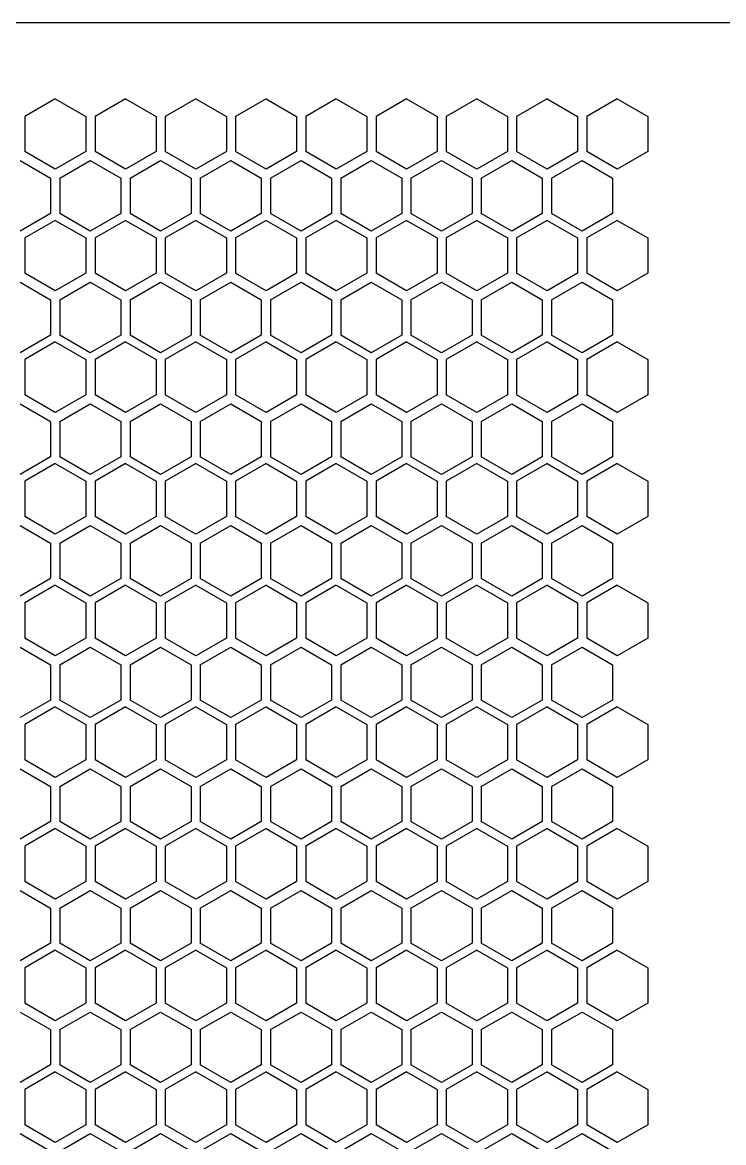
# Model space of a CAD drawing. Extents: x 61367 to 140945, y -1257 to 25588.
# Drawn here: x 71949.2 to 72041.1, y 20207.1 to 20353.8 of the extents above; entities that cross this region are included whole.
import ezdxf

# ---------------------------------------------------------------- set-up
doc = ezdxf.new("R2010")
doc.units = 0
doc.header["$MEASUREMENT"] = 0
doc.layers.get('0').update_dxf_attribs({"linetype": 'CONTINUOUS'})
doc.layers.add('4215-0412-2_0', color=7, linetype='CONTINUOUS')

# ---------------------------------------------------------------- blocks, each defined once
blk = doc.blocks.new('ERGRTHTHRT')
at = {"layer": '4215-0412-2_0', "color": 7, "linetype": 'Continuous'}
for p, q in [((-37850.1, -67589.48), (-37228.1, -67589.48)), ((-37450.7, -67599.48), (-37454.7, -67601.79)), ((-37450.7, -67599.48), (-37446.7, -67601.79)), ((-37441.5, -67599.48), (-37445.5, -67601.79)), ((-37441.5, -67599.48), (-37437.5, -67601.79)), ((-37432.3, -67599.48), (-37436.3, -67601.79)), ((-37432.3, -67599.48), (-37428.3, -67601.79)), ((-37423.1, -67599.48), (-37427.1, -67601.79)), ((-37423.1, -67599.48), (-37419.1, -67601.79)), ((-37413.9, -67599.48), (-37417.9, -67601.79)), ((-37413.9, -67599.48), (-37409.9, -67601.79)), ((-37404.7, -67599.48), (-37408.7, -67601.79)), ((-37404.7, -67599.48), (-37400.7, -67601.79)), ((-37395.5, -67599.48), (-37399.5, -67601.79)), ((-37395.5, -67599.48), (-37391.5, -67601.79)), ((-37386.3, -67599.48), (-37390.3, -67601.79)), ((-37386.3, -67599.48), (-37382.3, -67601.79)), ((-37377.1, -67599.48), (-37381.1, -67601.79)), ((-37377.1, -67599.48), (-37373.1, -67601.79)), ((-37454.7, -67601.79), (-37454.7, -67606.41)), ((-37446.7, -67601.79), (-37446.7, -67606.41)), ((-37445.5, -67601.79), (-37445.5, -67606.41)), ((-37437.5, -67601.79), (-37437.5, -67606.41)), ((-37436.3, -67601.79), (-37436.3, -67606.41)), ((-37428.3, -67601.79), (-37428.3, -67606.41)), ((-37427.1, -67601.79), (-37427.1, -67606.41)), ((-37419.1, -67601.79), (-37419.1, -67606.41)), ((-37417.9, -67601.79), (-37417.9, -67606.41)), ((-37409.9, -67601.79), (-37409.9, -67606.41)), ((-37408.7, -67601.79), (-37408.7, -67606.41)), ((-37400.7, -67601.79), (-37400.7, -67606.41)), ((-37399.5, -67601.79), (-37399.5, -67606.41)), ((-37391.5, -67601.79), (-37391.5, -67606.41)), ((-37390.3, -67601.79), (-37390.3, -67606.41)), ((-37382.3, -67601.79), (-37382.3, -67606.41)), ((-37381.1, -67601.79), (-37381.1, -67606.41)), ((-37373.1, -67601.79), (-37373.1, -67606.41)), ((-37450.7, -67608.72), (-37454.7, -67606.41)), ((-37446.7, -67606.41), (-37450.7, -67608.72)), ((-37441.5, -67608.72), (-37445.5, -67606.41)), ((-37437.5, -67606.41), (-37441.5, -67608.72)), ((-37432.3, -67608.72), (-37436.3, -67606.41)), ((-37428.3, -67606.41), (-37432.3, -67608.72)), ((-37423.1, -67608.72), (-37427.1, -67606.41)), ((-37419.1, -67606.41), (-37423.1, -67608.72)), ((-37413.9, -67608.72), (-37417.9, -67606.41)), ((-37409.9, -67606.41), (-37413.9, -67608.72)), ((-37404.7, -67608.72), (-37408.7, -67606.41)), ((-37400.7, -67606.41), (-37404.7, -67608.72)), ((-37395.5, -67608.72), (-37399.5, -67606.41)), ((-37391.5, -67606.41), (-37395.5, -67608.72)), ((-37386.3, -67608.72), (-37390.3, -67606.41)), ((-37382.3, -67606.41), (-37386.3, -67608.72)), ((-37377.1, -67608.72), (-37381.1, -67606.41)), ((-37373.1, -67606.41), (-37377.1, -67608.72)), ((-37455.32, -67607.58), (-37451.32, -67609.89)), ((-37450.12, -67609.89), (-37446.12, -67607.58)), ((-37446.12, -67607.58), (-37442.12, -67609.89)), ((-37440.92, -67609.89), (-37436.92, -67607.58)), ((-37436.92, -67607.58), (-37432.92, -67609.89)), ((-37431.72, -67609.89), (-37427.72, -67607.58)), ((-37427.72, -67607.58), (-37423.72, -67609.89)), ((-37422.52, -67609.89), (-37418.52, -67607.58)), ((-37418.52, -67607.58), (-37414.52, -67609.89)), ((-37413.32, -67609.89), (-37409.32, -67607.58)), ((-37409.32, -67607.58), (-37405.32, -67609.89)), ((-37404.12, -67609.89), (-37400.12, -67607.58)), ((-37400.12, -67607.58), (-37396.12, -67609.89)), ((-37394.92, -67609.89), (-37390.92, -67607.58)), ((-37390.92, -67607.58), (-37386.92, -67609.89)), ((-37385.72, -67609.89), (-37381.72, -67607.58)), ((-37381.72, -67607.58), (-37377.72, -67609.89)), ((-37451.32, -67609.89), (-37451.32, -67614.51)), ((-37450.12, -67609.89), (-37450.12, -67614.51)), ((-37442.12, -67609.89), (-37442.12, -67614.51)), ((-37440.92, -67609.89), (-37440.92, -67614.51)), ((-37432.92, -67609.89), (-37432.92, -67614.51)), ((-37431.72, -67609.89), (-37431.72, -67614.51)), ((-37423.72, -67609.89), (-37423.72, -67614.51)), ((-37422.52, -67609.89), (-37422.52, -67614.51)), ((-37414.52, -67609.89), (-37414.52, -67614.51)), ((-37413.32, -67609.89), (-37413.32, -67614.51)), ((-37405.32, -67609.89), (-37405.32, -67614.51)), ((-37404.12, -67609.89), (-37404.12, -67614.51)), ((-37396.12, -67609.89), (-37396.12, -67614.51)), ((-37394.92, -67609.89), (-37394.92, -67614.51)), ((-37386.92, -67609.89), (-37386.92, -67614.51)), ((-37385.72, -67609.89), (-37385.72, -67614.51)), ((-37377.72, -67609.89), (-37377.72, -67614.51)), ((-37451.32, -67614.51), (-37455.32, -67616.82)), ((-37446.12, -67616.82), (-37450.12, -67614.51)), ((-37442.12, -67614.51), (-37446.12, -67616.82)), ((-37436.92, -67616.82), (-37440.92, -67614.51)), ((-37432.92, -67614.51), (-37436.92, -67616.82)), ((-37427.72, -67616.82), (-37431.72, -67614.51)), ((-37423.72, -67614.51), (-37427.72, -67616.82)), ((-37418.52, -67616.82), (-37422.52, -67614.51)), ((-37414.52, -67614.51), (-37418.52, -67616.82)), ((-37409.32, -67616.82), (-37413.32, -67614.51)), ((-37405.32, -67614.51), (-37409.32, -67616.82)), ((-37400.12, -67616.82), (-37404.12, -67614.51)), ((-37396.12, -67614.51), (-37400.12, -67616.82)), ((-37390.92, -67616.82), (-37394.92, -67614.51)), ((-37386.92, -67614.51), (-37390.92, -67616.82)), ((-37381.72, -67616.82), (-37385.72, -67614.51)), ((-37377.72, -67614.51), (-37381.72, -67616.82)), ((-37450.7, -67615.41), (-37454.7, -67617.72)), ((-37450.7, -67615.41), (-37446.7, -67617.72)), ((-37441.5, -67615.41), (-37445.5, -67617.72)), ((-37441.5, -67615.41), (-37437.5, -67617.72)), ((-37432.3, -67615.41), (-37436.3, -67617.72)), ((-37432.3, -67615.41), (-37428.3, -67617.72)), ((-37423.1, -67615.41), (-37427.1, -67617.72)), ((-37423.1, -67615.41), (-37419.1, -67617.72)), ((-37413.9, -67615.41), (-37417.9, -67617.72)), ((-37413.9, -67615.41), (-37409.9, -67617.72)), ((-37404.7, -67615.41), (-37408.7, -67617.72)), ((-37404.7, -67615.41), (-37400.7, -67617.72)), ((-37395.5, -67615.41), (-37399.5, -67617.72)), ((-37395.5, -67615.41), (-37391.5, -67617.72)), ((-37386.3, -67615.41), (-37390.3, -67617.72)), ((-37386.3, -67615.41), (-37382.3, -67617.72)), ((-37377.1, -67615.41), (-37381.1, -67617.72)), ((-37377.1, -67615.41), (-37373.1, -67617.72)), ((-37454.7, -67617.72), (-37454.7, -67622.34)), ((-37446.7, -67617.72), (-37446.7, -67622.34)), ((-37445.5, -67617.72), (-37445.5, -67622.34)), ((-37437.5, -67617.72), (-37437.5, -67622.34)), ((-37436.3, -67617.72), (-37436.3, -67622.34)), ((-37428.3, -67617.72), (-37428.3, -67622.34)), ((-37427.1, -67617.72), (-37427.1, -67622.34)), ((-37419.1, -67617.72), (-37419.1, -67622.34)), ((-37417.9, -67617.72), (-37417.9, -67622.34)), ((-37409.9, -67617.72), (-37409.9, -67622.34)), ((-37408.7, -67617.72), (-37408.7, -67622.34)), ((-37400.7, -67617.72), (-37400.7, -67622.34)), ((-37399.5, -67617.72), (-37399.5, -67622.34)), ((-37391.5, -67617.72), (-37391.5, -67622.34)), ((-37390.3, -67617.72), (-37390.3, -67622.34)), ((-37382.3, -67617.72), (-37382.3, -67622.34)), ((-37381.1, -67617.72), (-37381.1, -67622.34)), ((-37373.1, -67617.72), (-37373.1, -67622.34)), ((-37450.7, -67624.65), (-37454.7, -67622.34)), ((-37446.7, -67622.34), (-37450.7, -67624.65)), ((-37441.5, -67624.65), (-37445.5, -67622.34)), ((-37437.5, -67622.34), (-37441.5, -67624.65)), ((-37432.3, -67624.65), (-37436.3, -67622.34)), ((-37428.3, -67622.34), (-37432.3, -67624.65)), ((-37423.1, -67624.65), (-37427.1, -67622.34)), ((-37419.1, -67622.34), (-37423.1, -67624.65)), ((-37413.9, -67624.65), (-37417.9, -67622.34)), ((-37409.9, -67622.34), (-37413.9, -67624.65)), ((-37404.7, -67624.65), (-37408.7, -67622.34)), ((-37400.7, -67622.34), (-37404.7, -67624.65)), ((-37395.5, -67624.65), (-37399.5, -67622.34)), ((-37391.5, -67622.34), (-37395.5, -67624.65)), ((-37386.3, -67624.65), (-37390.3, -67622.34)), ((-37382.3, -67622.34), (-37386.3, -67624.65)), ((-37377.1, -67624.65), (-37381.1, -67622.34)), ((-37373.1, -67622.34), (-37377.1, -67624.65)), ((-37455.32, -67623.51), (-37451.32, -67625.82)), ((-37450.12, -67625.82), (-37446.12, -67623.51)), ((-37446.12, -67623.51), (-37442.12, -67625.82)), ((-37440.92, -67625.82), (-37436.92, -67623.51)), ((-37436.92, -67623.51), (-37432.92, -67625.82)), ((-37431.72, -67625.82), (-37427.72, -67623.51)), ((-37427.72, -67623.51), (-37423.72, -67625.82)), ((-37422.52, -67625.82), (-37418.52, -67623.51)), ((-37418.52, -67623.51), (-37414.52, -67625.82)), ((-37413.32, -67625.82), (-37409.32, -67623.51)), ((-37409.32, -67623.51), (-37405.32, -67625.82)), ((-37404.12, -67625.82), (-37400.12, -67623.51)), ((-37400.12, -67623.51), (-37396.12, -67625.82)), ((-37394.92, -67625.82), (-37390.92, -67623.51)), ((-37390.92, -67623.51), (-37386.92, -67625.82)), ((-37385.72, -67625.82), (-37381.72, -67623.51)), ((-37381.72, -67623.51), (-37377.72, -67625.82)), ((-37451.32, -67625.82), (-37451.32, -67630.44)), ((-37450.12, -67625.82), (-37450.12, -67630.44)), ((-37442.12, -67625.82), (-37442.12, -67630.44)), ((-37440.92, -67625.82), (-37440.92, -67630.44)), ((-37432.92, -67625.82), (-37432.92, -67630.44)), ((-37431.72, -67625.82), (-37431.72, -67630.44)), ((-37423.72, -67625.82), (-37423.72, -67630.44)), ((-37422.52, -67625.82), (-37422.52, -67630.44)), ((-37414.52, -67625.82), (-37414.52, -67630.44)), ((-37413.32, -67625.82), (-37413.32, -67630.44)), ((-37405.32, -67625.82), (-37405.32, -67630.44)), ((-37404.12, -67625.82), (-37404.12, -67630.44)), ((-37396.12, -67625.82), (-37396.12, -67630.44)), ((-37394.92, -67625.82), (-37394.92, -67630.44)), ((-37386.92, -67625.82), (-37386.92, -67630.44)), ((-37385.72, -67625.82), (-37385.72, -67630.44)), ((-37377.72, -67625.82), (-37377.72, -67630.44)), ((-37451.32, -67630.44), (-37455.32, -67632.75)), ((-37446.12, -67632.75), (-37450.12, -67630.44)), ((-37442.12, -67630.44), (-37446.12, -67632.75)), ((-37436.92, -67632.75), (-37440.92, -67630.44)), ((-37432.92, -67630.44), (-37436.92, -67632.75)), ((-37427.72, -67632.75), (-37431.72, -67630.44)), ((-37423.72, -67630.44), (-37427.72, -67632.75)), ((-37418.52, -67632.75), (-37422.52, -67630.44)), ((-37414.52, -67630.44), (-37418.52, -67632.75)), ((-37409.32, -67632.75), (-37413.32, -67630.44)), ((-37405.32, -67630.44), (-37409.32, -67632.75)), ((-37400.12, -67632.75), (-37404.12, -67630.44)), ((-37396.12, -67630.44), (-37400.12, -67632.75)), ((-37390.92, -67632.75), (-37394.92, -67630.44)), ((-37386.92, -67630.44), (-37390.92, -67632.75)), ((-37381.72, -67632.75), (-37385.72, -67630.44)), ((-37377.72, -67630.44), (-37381.72, -67632.75)), ((-37450.7, -67631.34), (-37454.7, -67633.65)), ((-37450.7, -67631.34), (-37446.7, -67633.65)), ((-37441.5, -67631.34), (-37445.5, -67633.65)), ((-37441.5, -67631.34), (-37437.5, -67633.65)), ((-37432.3, -67631.34), (-37436.3, -67633.65)), ((-37432.3, -67631.34), (-37428.3, -67633.65)), ((-37423.1, -67631.34), (-37427.1, -67633.65)), ((-37423.1, -67631.34), (-37419.1, -67633.65)), ((-37413.9, -67631.34), (-37417.9, -67633.65)), ((-37413.9, -67631.34), (-37409.9, -67633.65)), ((-37404.7, -67631.34), (-37408.7, -67633.65)), ((-37404.7, -67631.34), (-37400.7, -67633.65)), ((-37395.5, -67631.34), (-37399.5, -67633.65)), ((-37395.5, -67631.34), (-37391.5, -67633.65)), ((-37386.3, -67631.34), (-37390.3, -67633.65)), ((-37386.3, -67631.34), (-37382.3, -67633.65)), ((-37377.1, -67631.34), (-37381.1, -67633.65)), ((-37377.1, -67631.34), (-37373.1, -67633.65)), ((-37454.7, -67633.65), (-37454.7, -67638.27)), ((-37446.7, -67633.65), (-37446.7, -67638.27)), ((-37445.5, -67633.65), (-37445.5, -67638.27)), ((-37437.5, -67633.65), (-37437.5, -67638.27)), ((-37436.3, -67633.65), (-37436.3, -67638.27)), ((-37428.3, -67633.65), (-37428.3, -67638.27)), ((-37427.1, -67633.65), (-37427.1, -67638.27)), ((-37419.1, -67633.65), (-37419.1, -67638.27)), ((-37417.9, -67633.65), (-37417.9, -67638.27)), ((-37409.9, -67633.65), (-37409.9, -67638.27)), ((-37408.7, -67633.65), (-37408.7, -67638.27)), ((-37400.7, -67633.65), (-37400.7, -67638.27)), ((-37399.5, -67633.65), (-37399.5, -67638.27)), ((-37391.5, -67633.65), (-37391.5, -67638.27)), ((-37390.3, -67633.65), (-37390.3, -67638.27)), ((-37382.3, -67633.65), (-37382.3, -67638.27)), ((-37381.1, -67633.65), (-37381.1, -67638.27)), ((-37373.1, -67633.65), (-37373.1, -67638.27)), ((-37455.32, -67639.44), (-37451.32, -67641.75)), ((-37450.7, -67640.58), (-37454.7, -67638.27)), ((-37446.7, -67638.27), (-37450.7, -67640.58)), ((-37450.12, -67641.75), (-37446.12, -67639.44)), ((-37446.12, -67639.44), (-37442.12, -67641.75)), ((-37441.5, -67640.58), (-37445.5, -67638.27)), ((-37437.5, -67638.27), (-37441.5, -67640.58)), ((-37440.92, -67641.75), (-37436.92, -67639.44)), ((-37436.92, -67639.44), (-37432.92, -67641.75)), ((-37432.3, -67640.58), (-37436.3, -67638.27)), ((-37428.3, -67638.27), (-37432.3, -67640.58)), ((-37431.72, -67641.75), (-37427.72, -67639.44)), ((-37427.72, -67639.44), (-37423.72, -67641.75)), ((-37423.1, -67640.58), (-37427.1, -67638.27)), ((-37419.1, -67638.27), (-37423.1, -67640.58)), ((-37422.52, -67641.75), (-37418.52, -67639.44)), ((-37418.52, -67639.44), (-37414.52, -67641.75)), ((-37413.9, -67640.58), (-37417.9, -67638.27)), ((-37409.9, -67638.27), (-37413.9, -67640.58)), ((-37413.32, -67641.75), (-37409.32, -67639.44)), ((-37409.32, -67639.44), (-37405.32, -67641.75)), ((-37404.7, -67640.58), (-37408.7, -67638.27)), ((-37400.7, -67638.27), (-37404.7, -67640.58)), ((-37404.12, -67641.75), (-37400.12, -67639.44)), ((-37400.12, -67639.44), (-37396.12, -67641.75)), ((-37395.5, -67640.58), (-37399.5, -67638.27)), ((-37391.5, -67638.27), (-37395.5, -67640.58)), ((-37394.92, -67641.75), (-37390.92, -67639.44)), ((-37390.92, -67639.44), (-37386.92, -67641.75)), ((-37386.3, -67640.58), (-37390.3, -67638.27)), ((-37382.3, -67638.27), (-37386.3, -67640.58)), ((-37385.72, -67641.75), (-37381.72, -67639.44)), ((-37381.72, -67639.44), (-37377.72, -67641.75)), ((-37377.1, -67640.58), (-37381.1, -67638.27)), ((-37373.1, -67638.27), (-37377.1, -67640.58)), ((-37451.32, -67641.75), (-37451.32, -67646.37)), ((-37450.12, -67641.75), (-37450.12, -67646.37)), ((-37442.12, -67641.75), (-37442.12, -67646.37)), ((-37440.92, -67641.75), (-37440.92, -67646.37)), ((-37432.92, -67641.75), (-37432.92, -67646.37)), ((-37431.72, -67641.75), (-37431.72, -67646.37)), ((-37423.72, -67641.75), (-37423.72, -67646.37)), ((-37422.52, -67641.75), (-37422.52, -67646.37)), ((-37414.52, -67641.75), (-37414.52, -67646.37)), ((-37413.32, -67641.75), (-37413.32, -67646.37)), ((-37405.32, -67641.75), (-37405.32, -67646.37)), ((-37404.12, -67641.75), (-37404.12, -67646.37)), ((-37396.12, -67641.75), (-37396.12, -67646.37)), ((-37394.92, -67641.75), (-37394.92, -67646.37)), ((-37386.92, -67641.75), (-37386.92, -67646.37)), ((-37385.72, -67641.75), (-37385.72, -67646.37)), ((-37377.72, -67641.75), (-37377.72, -67646.37)), ((-37451.32, -67646.37), (-37455.32, -67648.68)), ((-37446.12, -67648.68), (-37450.12, -67646.37)), ((-37442.12, -67646.37), (-37446.12, -67648.68)), ((-37436.92, -67648.68), (-37440.92, -67646.37)), ((-37432.92, -67646.37), (-37436.92, -67648.68)), ((-37427.72, -67648.68), (-37431.72, -67646.37)), ((-37423.72, -67646.37), (-37427.72, -67648.68)), ((-37418.52, -67648.68), (-37422.52, -67646.37)), ((-37414.52, -67646.37), (-37418.52, -67648.68)), ((-37409.32, -67648.68), (-37413.32, -67646.37)), ((-37405.32, -67646.37), (-37409.32, -67648.68)), ((-37400.12, -67648.68), (-37404.12, -67646.37)), ((-37396.12, -67646.37), (-37400.12, -67648.68)), ((-37390.92, -67648.68), (-37394.92, -67646.37)), ((-37386.92, -67646.37), (-37390.92, -67648.68)), ((-37381.72, -67648.68), (-37385.72, -67646.37)), ((-37377.72, -67646.37), (-37381.72, -67648.68)), ((-37450.7, -67647.27), (-37454.7, -67649.58)), ((-37450.7, -67647.27), (-37446.7, -67649.58)), ((-37441.5, -67647.27), (-37445.5, -67649.58)), ((-37441.5, -67647.27), (-37437.5, -67649.58)), ((-37432.3, -67647.27), (-37436.3, -67649.58)), ((-37432.3, -67647.27), (-37428.3, -67649.58)), ((-37423.1, -67647.27), (-37427.1, -67649.58)), ((-37423.1, -67647.27), (-37419.1, -67649.58)), ((-37413.9, -67647.27), (-37417.9, -67649.58)), ((-37413.9, -67647.27), (-37409.9, -67649.58)), ((-37404.7, -67647.27), (-37408.7, -67649.58)), ((-37404.7, -67647.27), (-37400.7, -67649.58)), ((-37395.5, -67647.27), (-37399.5, -67649.58)), ((-37395.5, -67647.27), (-37391.5, -67649.58)), ((-37386.3, -67647.27), (-37390.3, -67649.58)), ((-37386.3, -67647.27), (-37382.3, -67649.58)), ((-37377.1, -67647.27), (-37381.1, -67649.58)), ((-37377.1, -67647.27), (-37373.1, -67649.58)), ((-37454.7, -67649.58), (-37454.7, -67654.2)), ((-37446.7, -67649.58), (-37446.7, -67654.2)), ((-37445.5, -67649.58), (-37445.5, -67654.2)), ((-37437.5, -67649.58), (-37437.5, -67654.2)), ((-37436.3, -67649.58), (-37436.3, -67654.2)), ((-37428.3, -67649.58), (-37428.3, -67654.2)), ((-37427.1, -67649.58), (-37427.1, -67654.2)), ((-37419.1, -67649.58), (-37419.1, -67654.2)), ((-37417.9, -67649.58), (-37417.9, -67654.2)), ((-37409.9, -67649.58), (-37409.9, -67654.2)), ((-37408.7, -67649.58), (-37408.7, -67654.2)), ((-37400.7, -67649.58), (-37400.7, -67654.2)), ((-37399.5, -67649.58), (-37399.5, -67654.2)), ((-37391.5, -67649.58), (-37391.5, -67654.2)), ((-37390.3, -67649.58), (-37390.3, -67654.2)), ((-37382.3, -67649.58), (-37382.3, -67654.2)), ((-37381.1, -67649.58), (-37381.1, -67654.2)), ((-37373.1, -67649.58), (-37373.1, -67654.2)), ((-37455.32, -67655.37), (-37451.32, -67657.68)), ((-37450.7, -67656.51), (-37454.7, -67654.2)), ((-37446.7, -67654.2), (-37450.7, -67656.51)), ((-37450.12, -67657.68), (-37446.12, -67655.37)), ((-37446.12, -67655.37), (-37442.12, -67657.68)), ((-37441.5, -67656.51), (-37445.5, -67654.2)), ((-37437.5, -67654.2), (-37441.5, -67656.51)), ((-37440.92, -67657.68), (-37436.92, -67655.37)), ((-37436.92, -67655.37), (-37432.92, -67657.68)), ((-37432.3, -67656.51), (-37436.3, -67654.2)), ((-37428.3, -67654.2), (-37432.3, -67656.51)), ((-37431.72, -67657.68), (-37427.72, -67655.37)), ((-37427.72, -67655.37), (-37423.72, -67657.68)), ((-37423.1, -67656.51), (-37427.1, -67654.2)), ((-37419.1, -67654.2), (-37423.1, -67656.51)), ((-37422.52, -67657.68), (-37418.52, -67655.37)), ((-37418.52, -67655.37), (-37414.52, -67657.68)), ((-37413.9, -67656.51), (-37417.9, -67654.2)), ((-37409.9, -67654.2), (-37413.9, -67656.51)), ((-37413.32, -67657.68), (-37409.32, -67655.37)), ((-37409.32, -67655.37), (-37405.32, -67657.68)), ((-37404.7, -67656.51), (-37408.7, -67654.2)), ((-37400.7, -67654.2), (-37404.7, -67656.51)), ((-37404.12, -67657.68), (-37400.12, -67655.37)), ((-37400.12, -67655.37), (-37396.12, -67657.68)), ((-37395.5, -67656.51), (-37399.5, -67654.2)), ((-37391.5, -67654.2), (-37395.5, -67656.51)), ((-37394.92, -67657.68), (-37390.92, -67655.37)), ((-37390.92, -67655.37), (-37386.92, -67657.68)), ((-37386.3, -67656.51), (-37390.3, -67654.2)), ((-37382.3, -67654.2), (-37386.3, -67656.51)), ((-37385.72, -67657.68), (-37381.72, -67655.37)), ((-37381.72, -67655.37), (-37377.72, -67657.68)), ((-37377.1, -67656.51), (-37381.1, -67654.2)), ((-37373.1, -67654.2), (-37377.1, -67656.51)), ((-37451.32, -67657.68), (-37451.32, -67662.3)), ((-37450.12, -67657.68), (-37450.12, -67662.3)), ((-37442.12, -67657.68), (-37442.12, -67662.3)), ((-37440.92, -67657.68), (-37440.92, -67662.3)), ((-37432.92, -67657.68), (-37432.92, -67662.3)), ((-37431.72, -67657.68), (-37431.72, -67662.3)), ((-37423.72, -67657.68), (-37423.72, -67662.3)), ((-37422.52, -67657.68), (-37422.52, -67662.3)), ((-37414.52, -67657.68), (-37414.52, -67662.3)), ((-37413.32, -67657.68), (-37413.32, -67662.3)), ((-37405.32, -67657.68), (-37405.32, -67662.3)), ((-37404.12, -67657.68), (-37404.12, -67662.3)), ((-37396.12, -67657.68), (-37396.12, -67662.3)), ((-37394.92, -67657.68), (-37394.92, -67662.3)), ((-37386.92, -67657.68), (-37386.92, -67662.3)), ((-37385.72, -67657.68), (-37385.72, -67662.3)), ((-37377.72, -67657.68), (-37377.72, -67662.3)), ((-37451.32, -67662.3), (-37455.32, -67664.61)), ((-37446.12, -67664.61), (-37450.12, -67662.3)), ((-37442.12, -67662.3), (-37446.12, -67664.61)), ((-37436.92, -67664.61), (-37440.92, -67662.3)), ((-37432.92, -67662.3), (-37436.92, -67664.61)), ((-37427.72, -67664.61), (-37431.72, -67662.3)), ((-37423.72, -67662.3), (-37427.72, -67664.61)), ((-37418.52, -67664.61), (-37422.52, -67662.3)), ((-37414.52, -67662.3), (-37418.52, -67664.61)), ((-37409.32, -67664.61), (-37413.32, -67662.3)), ((-37405.32, -67662.3), (-37409.32, -67664.61)), ((-37400.12, -67664.61), (-37404.12, -67662.3)), ((-37396.12, -67662.3), (-37400.12, -67664.61)), ((-37390.92, -67664.61), (-37394.92, -67662.3)), ((-37386.92, -67662.3), (-37390.92, -67664.61)), ((-37381.72, -67664.61), (-37385.72, -67662.3)), ((-37377.72, -67662.3), (-37381.72, -67664.61)), ((-37450.7, -67663.2), (-37454.7, -67665.51)), ((-37450.7, -67663.2), (-37446.7, -67665.51)), ((-37441.5, -67663.2), (-37445.5, -67665.51)), ((-37441.5, -67663.2), (-37437.5, -67665.51)), ((-37432.3, -67663.2), (-37436.3, -67665.51)), ((-37432.3, -67663.2), (-37428.3, -67665.51)), ((-37423.1, -67663.2), (-37427.1, -67665.51)), ((-37423.1, -67663.2), (-37419.1, -67665.51)), ((-37413.9, -67663.2), (-37417.9, -67665.51)), ((-37413.9, -67663.2), (-37409.9, -67665.51)), ((-37404.7, -67663.2), (-37408.7, -67665.51)), ((-37404.7, -67663.2), (-37400.7, -67665.51)), ((-37395.5, -67663.2), (-37399.5, -67665.51)), ((-37395.5, -67663.2), (-37391.5, -67665.51)), ((-37386.3, -67663.2), (-37390.3, -67665.51)), ((-37386.3, -67663.2), (-37382.3, -67665.51)), ((-37377.1, -67663.2), (-37381.1, -67665.51)), ((-37377.1, -67663.2), (-37373.1, -67665.51)), ((-37454.7, -67665.51), (-37454.7, -67670.13)), ((-37446.7, -67665.51), (-37446.7, -67670.13)), ((-37445.5, -67665.51), (-37445.5, -67670.13)), ((-37437.5, -67665.51), (-37437.5, -67670.13)), ((-37436.3, -67665.51), (-37436.3, -67670.13)), ((-37428.3, -67665.51), (-37428.3, -67670.13)), ((-37427.1, -67665.51), (-37427.1, -67670.13)), ((-37419.1, -67665.51), (-37419.1, -67670.13)), ((-37417.9, -67665.51), (-37417.9, -67670.13)), ((-37409.9, -67665.51), (-37409.9, -67670.13)), ((-37408.7, -67665.51), (-37408.7, -67670.13)), ((-37400.7, -67665.51), (-37400.7, -67670.13)), ((-37399.5, -67665.51), (-37399.5, -67670.13)), ((-37391.5, -67665.51), (-37391.5, -67670.13)), ((-37390.3, -67665.51), (-37390.3, -67670.13)), ((-37382.3, -67665.51), (-37382.3, -67670.13)), ((-37381.1, -67665.51), (-37381.1, -67670.13)), ((-37373.1, -67665.51), (-37373.1, -67670.13)), ((-37450.7, -67672.44), (-37454.7, -67670.13)), ((-37446.7, -67670.13), (-37450.7, -67672.44)), ((-37441.5, -67672.44), (-37445.5, -67670.13)), ((-37437.5, -67670.13), (-37441.5, -67672.44)), ((-37432.3, -67672.44), (-37436.3, -67670.13)), ((-37428.3, -67670.13), (-37432.3, -67672.44)), ((-37423.1, -67672.44), (-37427.1, -67670.13)), ((-37419.1, -67670.13), (-37423.1, -67672.44)), ((-37413.9, -67672.44), (-37417.9, -67670.13)), ((-37409.9, -67670.13), (-37413.9, -67672.44)), ((-37404.7, -67672.44), (-37408.7, -67670.13)), ((-37400.7, -67670.13), (-37404.7, -67672.44)), ((-37395.5, -67672.44), (-37399.5, -67670.13)), ((-37391.5, -67670.13), (-37395.5, -67672.44)), ((-37386.3, -67672.44), (-37390.3, -67670.13)), ((-37382.3, -67670.13), (-37386.3, -67672.44)), ((-37377.1, -67672.44), (-37381.1, -67670.13)), ((-37373.1, -67670.13), (-37377.1, -67672.44)), ((-37455.32, -67671.3), (-37451.32, -67673.61)), ((-37450.12, -67673.61), (-37446.12, -67671.3)), ((-37446.12, -67671.3), (-37442.12, -67673.61)), ((-37440.92, -67673.61), (-37436.92, -67671.3)), ((-37436.92, -67671.3), (-37432.92, -67673.61)), ((-37431.72, -67673.61), (-37427.72, -67671.3)), ((-37427.72, -67671.3), (-37423.72, -67673.61)), ((-37422.52, -67673.61), (-37418.52, -67671.3)), ((-37418.52, -67671.3), (-37414.52, -67673.61)), ((-37413.32, -67673.61), (-37409.32, -67671.3)), ((-37409.32, -67671.3), (-37405.32, -67673.61)), ((-37404.12, -67673.61), (-37400.12, -67671.3)), ((-37400.12, -67671.3), (-37396.12, -67673.61)), ((-37394.92, -67673.61), (-37390.92, -67671.3)), ((-37390.92, -67671.3), (-37386.92, -67673.61)), ((-37385.72, -67673.61), (-37381.72, -67671.3)), ((-37381.72, -67671.3), (-37377.72, -67673.61)), ((-37451.32, -67673.61), (-37451.32, -67678.23)), ((-37450.12, -67673.61), (-37450.12, -67678.23)), ((-37442.12, -67673.61), (-37442.12, -67678.23)), ((-37440.92, -67673.61), (-37440.92, -67678.23)), ((-37432.92, -67673.61), (-37432.92, -67678.23)), ((-37431.72, -67673.61), (-37431.72, -67678.23)), ((-37423.72, -67673.61), (-37423.72, -67678.23)), ((-37422.52, -67673.61), (-37422.52, -67678.23)), ((-37414.52, -67673.61), (-37414.52, -67678.23)), ((-37413.32, -67673.61), (-37413.32, -67678.23)), ((-37405.32, -67673.61), (-37405.32, -67678.23)), ((-37404.12, -67673.61), (-37404.12, -67678.23)), ((-37396.12, -67673.61), (-37396.12, -67678.23)), ((-37394.92, -67673.61), (-37394.92, -67678.23)), ((-37386.92, -67673.61), (-37386.92, -67678.23)), ((-37385.72, -67673.61), (-37385.72, -67678.23)), ((-37377.72, -67673.61), (-37377.72, -67678.23)), ((-37451.32, -67678.23), (-37455.32, -67680.54)), ((-37450.7, -67679.13), (-37454.7, -67681.44)), ((-37450.7, -67679.13), (-37446.7, -67681.44)), ((-37446.12, -67680.54), (-37450.12, -67678.23)), ((-37442.12, -67678.23), (-37446.12, -67680.54)), ((-37441.5, -67679.13), (-37445.5, -67681.44)), ((-37441.5, -67679.13), (-37437.5, -67681.44)), ((-37436.92, -67680.54), (-37440.92, -67678.23)), ((-37432.92, -67678.23), (-37436.92, -67680.54)), ((-37432.3, -67679.13), (-37436.3, -67681.44)), ((-37432.3, -67679.13), (-37428.3, -67681.44)), ((-37427.72, -67680.54), (-37431.72, -67678.23)), ((-37423.72, -67678.23), (-37427.72, -67680.54)), ((-37423.1, -67679.13), (-37427.1, -67681.44)), ((-37423.1, -67679.13), (-37419.1, -67681.44)), ((-37418.52, -67680.54), (-37422.52, -67678.23)), ((-37414.52, -67678.23), (-37418.52, -67680.54)), ((-37413.9, -67679.13), (-37417.9, -67681.44)), ((-37413.9, -67679.13), (-37409.9, -67681.44)), ((-37409.32, -67680.54), (-37413.32, -67678.23)), ((-37405.32, -67678.23), (-37409.32, -67680.54)), ((-37404.7, -67679.13), (-37408.7, -67681.44)), ((-37404.7, -67679.13), (-37400.7, -67681.44)), ((-37400.12, -67680.54), (-37404.12, -67678.23)), ((-37396.12, -67678.23), (-37400.12, -67680.54)), ((-37395.5, -67679.13), (-37399.5, -67681.44)), ((-37395.5, -67679.13), (-37391.5, -67681.44)), ((-37390.92, -67680.54), (-37394.92, -67678.23)), ((-37386.92, -67678.23), (-37390.92, -67680.54)), ((-37386.3, -67679.13), (-37390.3, -67681.44)), ((-37386.3, -67679.13), (-37382.3, -67681.44)), ((-37381.72, -67680.54), (-37385.72, -67678.23)), ((-37377.72, -67678.23), (-37381.72, -67680.54)), ((-37377.1, -67679.13), (-37381.1, -67681.44)), ((-37377.1, -67679.13), (-37373.1, -67681.44)), ((-37454.7, -67681.44), (-37454.7, -67686.06)), ((-37446.7, -67681.44), (-37446.7, -67686.06)), ((-37445.5, -67681.44), (-37445.5, -67686.06)), ((-37437.5, -67681.44), (-37437.5, -67686.06)), ((-37436.3, -67681.44), (-37436.3, -67686.06)), ((-37428.3, -67681.44), (-37428.3, -67686.06)), ((-37427.1, -67681.44), (-37427.1, -67686.06)), ((-37419.1, -67681.44), (-37419.1, -67686.06)), ((-37417.9, -67681.44), (-37417.9, -67686.06)), ((-37409.9, -67681.44), (-37409.9, -67686.06)), ((-37408.7, -67681.44), (-37408.7, -67686.06)), ((-37400.7, -67681.44), (-37400.7, -67686.06)), ((-37399.5, -67681.44), (-37399.5, -67686.06)), ((-37391.5, -67681.44), (-37391.5, -67686.06)), ((-37390.3, -67681.44), (-37390.3, -67686.06)), ((-37382.3, -67681.44), (-37382.3, -67686.06)), ((-37381.1, -67681.44), (-37381.1, -67686.06)), ((-37373.1, -67681.44), (-37373.1, -67686.06)), ((-37450.7, -67688.37), (-37454.7, -67686.06)), ((-37446.7, -67686.06), (-37450.7, -67688.37)), ((-37441.5, -67688.37), (-37445.5, -67686.06)), ((-37437.5, -67686.06), (-37441.5, -67688.37)), ((-37432.3, -67688.37), (-37436.3, -67686.06)), ((-37428.3, -67686.06), (-37432.3, -67688.37)), ((-37423.1, -67688.37), (-37427.1, -67686.06)), ((-37419.1, -67686.06), (-37423.1, -67688.37)), ((-37413.9, -67688.37), (-37417.9, -67686.06)), ((-37409.9, -67686.06), (-37413.9, -67688.37)), ((-37404.7, -67688.37), (-37408.7, -67686.06)), ((-37400.7, -67686.06), (-37404.7, -67688.37)), ((-37395.5, -67688.37), (-37399.5, -67686.06)), ((-37391.5, -67686.06), (-37395.5, -67688.37)), ((-37386.3, -67688.37), (-37390.3, -67686.06)), ((-37382.3, -67686.06), (-37386.3, -67688.37)), ((-37377.1, -67688.37), (-37381.1, -67686.06)), ((-37373.1, -67686.06), (-37377.1, -67688.37)), ((-37455.32, -67687.23), (-37451.32, -67689.54)), ((-37450.12, -67689.54), (-37446.12, -67687.23)), ((-37446.12, -67687.23), (-37442.12, -67689.54)), ((-37440.92, -67689.54), (-37436.92, -67687.23)), ((-37436.92, -67687.23), (-37432.92, -67689.54)), ((-37431.72, -67689.54), (-37427.72, -67687.23)), ((-37427.72, -67687.23), (-37423.72, -67689.54)), ((-37422.52, -67689.54), (-37418.52, -67687.23)), ((-37418.52, -67687.23), (-37414.52, -67689.54)), ((-37413.32, -67689.54), (-37409.32, -67687.23)), ((-37409.32, -67687.23), (-37405.32, -67689.54)), ((-37404.12, -67689.54), (-37400.12, -67687.23)), ((-37400.12, -67687.23), (-37396.12, -67689.54)), ((-37394.92, -67689.54), (-37390.92, -67687.23)), ((-37390.92, -67687.23), (-37386.92, -67689.54)), ((-37385.72, -67689.54), (-37381.72, -67687.23)), ((-37381.72, -67687.23), (-37377.72, -67689.54)), ((-37451.32, -67689.54), (-37451.32, -67694.16)), ((-37450.12, -67689.54), (-37450.12, -67694.16)), ((-37442.12, -67689.54), (-37442.12, -67694.16)), ((-37440.92, -67689.54), (-37440.92, -67694.16)), ((-37432.92, -67689.54), (-37432.92, -67694.16)), ((-37431.72, -67689.54), (-37431.72, -67694.16)), ((-37423.72, -67689.54), (-37423.72, -67694.16)), ((-37422.52, -67689.54), (-37422.52, -67694.16)), ((-37414.52, -67689.54), (-37414.52, -67694.16)), ((-37413.32, -67689.54), (-37413.32, -67694.16)), ((-37405.32, -67689.54), (-37405.32, -67694.16)), ((-37404.12, -67689.54), (-37404.12, -67694.16)), ((-37396.12, -67689.54), (-37396.12, -67694.16)), ((-37394.92, -67689.54), (-37394.92, -67694.16)), ((-37386.92, -67689.54), (-37386.92, -67694.16)), ((-37385.72, -67689.54), (-37385.72, -67694.16)), ((-37377.72, -67689.54), (-37377.72, -67694.16)), ((-37451.32, -67694.16), (-37455.32, -67696.47)), ((-37450.7, -67695.06), (-37454.7, -67697.37)), ((-37450.7, -67695.06), (-37446.7, -67697.37)), ((-37446.12, -67696.47), (-37450.12, -67694.16)), ((-37442.12, -67694.16), (-37446.12, -67696.47)), ((-37441.5, -67695.06), (-37445.5, -67697.37)), ((-37441.5, -67695.06), (-37437.5, -67697.37)), ((-37436.92, -67696.47), (-37440.92, -67694.16)), ((-37432.92, -67694.16), (-37436.92, -67696.47)), ((-37432.3, -67695.06), (-37436.3, -67697.37)), ((-37432.3, -67695.06), (-37428.3, -67697.37)), ((-37427.72, -67696.47), (-37431.72, -67694.16)), ((-37423.72, -67694.16), (-37427.72, -67696.47)), ((-37423.1, -67695.06), (-37427.1, -67697.37)), ((-37423.1, -67695.06), (-37419.1, -67697.37)), ((-37418.52, -67696.47), (-37422.52, -67694.16)), ((-37414.52, -67694.16), (-37418.52, -67696.47)), ((-37413.9, -67695.06), (-37417.9, -67697.37)), ((-37413.9, -67695.06), (-37409.9, -67697.37)), ((-37409.32, -67696.47), (-37413.32, -67694.16)), ((-37405.32, -67694.16), (-37409.32, -67696.47)), ((-37404.7, -67695.06), (-37408.7, -67697.37)), ((-37404.7, -67695.06), (-37400.7, -67697.37)), ((-37400.12, -67696.47), (-37404.12, -67694.16)), ((-37396.12, -67694.16), (-37400.12, -67696.47)), ((-37395.5, -67695.06), (-37399.5, -67697.37)), ((-37395.5, -67695.06), (-37391.5, -67697.37)), ((-37390.92, -67696.47), (-37394.92, -67694.16)), ((-37386.92, -67694.16), (-37390.92, -67696.47)), ((-37386.3, -67695.06), (-37390.3, -67697.37)), ((-37386.3, -67695.06), (-37382.3, -67697.37)), ((-37381.72, -67696.47), (-37385.72, -67694.16)), ((-37377.72, -67694.16), (-37381.72, -67696.47)), ((-37377.1, -67695.06), (-37381.1, -67697.37)), ((-37377.1, -67695.06), (-37373.1, -67697.37)), ((-37454.7, -67697.37), (-37454.7, -67701.99)), ((-37446.7, -67697.37), (-37446.7, -67701.99)), ((-37445.5, -67697.37), (-37445.5, -67701.99)), ((-37437.5, -67697.37), (-37437.5, -67701.99)), ((-37436.3, -67697.37), (-37436.3, -67701.99)), ((-37428.3, -67697.37), (-37428.3, -67701.99)), ((-37427.1, -67697.37), (-37427.1, -67701.99)), ((-37419.1, -67697.37), (-37419.1, -67701.99)), ((-37417.9, -67697.37), (-37417.9, -67701.99)), ((-37409.9, -67697.37), (-37409.9, -67701.99)), ((-37408.7, -67697.37), (-37408.7, -67701.99)), ((-37400.7, -67697.37), (-37400.7, -67701.99)), ((-37399.5, -67697.37), (-37399.5, -67701.99)), ((-37391.5, -67697.37), (-37391.5, -67701.99)), ((-37390.3, -67697.37), (-37390.3, -67701.99)), ((-37382.3, -67697.37), (-37382.3, -67701.99)), ((-37381.1, -67697.37), (-37381.1, -67701.99)), ((-37373.1, -67697.37), (-37373.1, -67701.99)), ((-37450.7, -67704.3), (-37454.7, -67701.99)), ((-37446.7, -67701.99), (-37450.7, -67704.3)), ((-37441.5, -67704.3), (-37445.5, -67701.99)), ((-37437.5, -67701.99), (-37441.5, -67704.3)), ((-37432.3, -67704.3), (-37436.3, -67701.99)), ((-37428.3, -67701.99), (-37432.3, -67704.3)), ((-37423.1, -67704.3), (-37427.1, -67701.99)), ((-37419.1, -67701.99), (-37423.1, -67704.3)), ((-37413.9, -67704.3), (-37417.9, -67701.99)), ((-37409.9, -67701.99), (-37413.9, -67704.3)), ((-37404.7, -67704.3), (-37408.7, -67701.99)), ((-37400.7, -67701.99), (-37404.7, -67704.3)), ((-37395.5, -67704.3), (-37399.5, -67701.99)), ((-37391.5, -67701.99), (-37395.5, -67704.3)), ((-37386.3, -67704.3), (-37390.3, -67701.99)), ((-37382.3, -67701.99), (-37386.3, -67704.3)), ((-37377.1, -67704.3), (-37381.1, -67701.99)), ((-37373.1, -67701.99), (-37377.1, -67704.3)), ((-37455.32, -67703.16), (-37451.32, -67705.47)), ((-37450.12, -67705.47), (-37446.12, -67703.16)), ((-37446.12, -67703.16), (-37442.12, -67705.47)), ((-37440.92, -67705.47), (-37436.92, -67703.16)), ((-37436.92, -67703.16), (-37432.92, -67705.47)), ((-37431.72, -67705.47), (-37427.72, -67703.16)), ((-37427.72, -67703.16), (-37423.72, -67705.47)), ((-37422.52, -67705.47), (-37418.52, -67703.16)), ((-37418.52, -67703.16), (-37414.52, -67705.47)), ((-37413.32, -67705.47), (-37409.32, -67703.16)), ((-37409.32, -67703.16), (-37405.32, -67705.47)), ((-37404.12, -67705.47), (-37400.12, -67703.16)), ((-37400.12, -67703.16), (-37396.12, -67705.47)), ((-37394.92, -67705.47), (-37390.92, -67703.16)), ((-37390.92, -67703.16), (-37386.92, -67705.47)), ((-37385.72, -67705.47), (-37381.72, -67703.16)), ((-37381.72, -67703.16), (-37377.72, -67705.47)), ((-37451.32, -67705.47), (-37451.32, -67710.09)), ((-37450.12, -67705.47), (-37450.12, -67710.09)), ((-37442.12, -67705.47), (-37442.12, -67710.09)), ((-37440.92, -67705.47), (-37440.92, -67710.09)), ((-37432.92, -67705.47), (-37432.92, -67710.09)), ((-37431.72, -67705.47), (-37431.72, -67710.09)), ((-37423.72, -67705.47), (-37423.72, -67710.09)), ((-37422.52, -67705.47), (-37422.52, -67710.09)), ((-37414.52, -67705.47), (-37414.52, -67710.09)), ((-37413.32, -67705.47), (-37413.32, -67710.09)), ((-37405.32, -67705.47), (-37405.32, -67710.09)), ((-37404.12, -67705.47), (-37404.12, -67710.09)), ((-37396.12, -67705.47), (-37396.12, -67710.09)), ((-37394.92, -67705.47), (-37394.92, -67710.09)), ((-37386.92, -67705.47), (-37386.92, -67710.09)), ((-37385.72, -67705.47), (-37385.72, -67710.09)), ((-37377.72, -67705.47), (-37377.72, -67710.09)), ((-37451.32, -67710.09), (-37455.32, -67712.4)), ((-37450.7, -67710.99), (-37454.7, -67713.3)), ((-37450.7, -67710.99), (-37446.7, -67713.3)), ((-37446.12, -67712.4), (-37450.12, -67710.09)), ((-37442.12, -67710.09), (-37446.12, -67712.4)), ((-37441.5, -67710.99), (-37445.5, -67713.3)), ((-37441.5, -67710.99), (-37437.5, -67713.3)), ((-37436.92, -67712.4), (-37440.92, -67710.09)), ((-37432.92, -67710.09), (-37436.92, -67712.4)), ((-37432.3, -67710.99), (-37436.3, -67713.3)), ((-37432.3, -67710.99), (-37428.3, -67713.3)), ((-37427.72, -67712.4), (-37431.72, -67710.09)), ((-37423.72, -67710.09), (-37427.72, -67712.4)), ((-37423.1, -67710.99), (-37427.1, -67713.3)), ((-37423.1, -67710.99), (-37419.1, -67713.3)), ((-37418.52, -67712.4), (-37422.52, -67710.09)), ((-37414.52, -67710.09), (-37418.52, -67712.4)), ((-37413.9, -67710.99), (-37417.9, -67713.3)), ((-37413.9, -67710.99), (-37409.9, -67713.3)), ((-37409.32, -67712.4), (-37413.32, -67710.09)), ((-37405.32, -67710.09), (-37409.32, -67712.4)), ((-37404.7, -67710.99), (-37408.7, -67713.3)), ((-37404.7, -67710.99), (-37400.7, -67713.3)), ((-37400.12, -67712.4), (-37404.12, -67710.09)), ((-37396.12, -67710.09), (-37400.12, -67712.4)), ((-37395.5, -67710.99), (-37399.5, -67713.3)), ((-37395.5, -67710.99), (-37391.5, -67713.3)), ((-37390.92, -67712.4), (-37394.92, -67710.09)), ((-37386.92, -67710.09), (-37390.92, -67712.4)), ((-37386.3, -67710.99), (-37390.3, -67713.3)), ((-37386.3, -67710.99), (-37382.3, -67713.3)), ((-37381.72, -67712.4), (-37385.72, -67710.09)), ((-37377.72, -67710.09), (-37381.72, -67712.4)), ((-37377.1, -67710.99), (-37381.1, -67713.3)), ((-37377.1, -67710.99), (-37373.1, -67713.3)), ((-37454.7, -67713.3), (-37454.7, -67717.92)), ((-37446.7, -67713.3), (-37446.7, -67717.92)), ((-37445.5, -67713.3), (-37445.5, -67717.92)), ((-37437.5, -67713.3), (-37437.5, -67717.92)), ((-37436.3, -67713.3), (-37436.3, -67717.92)), ((-37428.3, -67713.3), (-37428.3, -67717.92)), ((-37427.1, -67713.3), (-37427.1, -67717.92)), ((-37419.1, -67713.3), (-37419.1, -67717.92)), ((-37417.9, -67713.3), (-37417.9, -67717.92)), ((-37409.9, -67713.3), (-37409.9, -67717.92)), ((-37408.7, -67713.3), (-37408.7, -67717.92)), ((-37400.7, -67713.3), (-37400.7, -67717.92)), ((-37399.5, -67713.3), (-37399.5, -67717.92)), ((-37391.5, -67713.3), (-37391.5, -67717.92)), ((-37390.3, -67713.3), (-37390.3, -67717.92)), ((-37382.3, -67713.3), (-37382.3, -67717.92)), ((-37381.1, -67713.3), (-37381.1, -67717.92)), ((-37373.1, -67713.3), (-37373.1, -67717.92)), ((-37450.7, -67720.23), (-37454.7, -67717.92)), ((-37446.7, -67717.92), (-37450.7, -67720.23)), ((-37441.5, -67720.23), (-37445.5, -67717.92)), ((-37437.5, -67717.92), (-37441.5, -67720.23)), ((-37432.3, -67720.23), (-37436.3, -67717.92)), ((-37428.3, -67717.92), (-37432.3, -67720.23)), ((-37423.1, -67720.23), (-37427.1, -67717.92)), ((-37419.1, -67717.92), (-37423.1, -67720.23)), ((-37413.9, -67720.23), (-37417.9, -67717.92)), ((-37409.9, -67717.92), (-37413.9, -67720.23)), ((-37404.7, -67720.23), (-37408.7, -67717.92)), ((-37400.7, -67717.92), (-37404.7, -67720.23)), ((-37395.5, -67720.23), (-37399.5, -67717.92)), ((-37391.5, -67717.92), (-37395.5, -67720.23)), ((-37386.3, -67720.23), (-37390.3, -67717.92)), ((-37382.3, -67717.92), (-37386.3, -67720.23)), ((-37377.1, -67720.23), (-37381.1, -67717.92)), ((-37373.1, -67717.92), (-37377.1, -67720.23)), ((-37455.32, -67719.09), (-37451.32, -67721.4)), ((-37450.12, -67721.4), (-37446.12, -67719.09)), ((-37446.12, -67719.09), (-37442.12, -67721.4)), ((-37440.92, -67721.4), (-37436.92, -67719.09)), ((-37436.92, -67719.09), (-37432.92, -67721.4)), ((-37431.72, -67721.4), (-37427.72, -67719.09)), ((-37427.72, -67719.09), (-37423.72, -67721.4)), ((-37422.52, -67721.4), (-37418.52, -67719.09)), ((-37418.52, -67719.09), (-37414.52, -67721.4)), ((-37413.32, -67721.4), (-37409.32, -67719.09)), ((-37409.32, -67719.09), (-37405.32, -67721.4)), ((-37404.12, -67721.4), (-37400.12, -67719.09)), ((-37400.12, -67719.09), (-37396.12, -67721.4)), ((-37394.92, -67721.4), (-37390.92, -67719.09)), ((-37390.92, -67719.09), (-37386.92, -67721.4)), ((-37385.72, -67721.4), (-37381.72, -67719.09)), ((-37381.72, -67719.09), (-37377.72, -67721.4)), ((-37451.32, -67721.4), (-37451.32, -67726.02)), ((-37450.12, -67721.4), (-37450.12, -67726.02)), ((-37442.12, -67721.4), (-37442.12, -67726.02)), ((-37440.92, -67721.4), (-37440.92, -67726.02)), ((-37432.92, -67721.4), (-37432.92, -67726.02)), ((-37431.72, -67721.4), (-37431.72, -67726.02)), ((-37423.72, -67721.4), (-37423.72, -67726.02)), ((-37422.52, -67721.4), (-37422.52, -67726.02)), ((-37414.52, -67721.4), (-37414.52, -67726.02)), ((-37413.32, -67721.4), (-37413.32, -67726.02)), ((-37405.32, -67721.4), (-37405.32, -67726.02)), ((-37404.12, -67721.4), (-37404.12, -67726.02)), ((-37396.12, -67721.4), (-37396.12, -67726.02)), ((-37394.92, -67721.4), (-37394.92, -67726.02)), ((-37386.92, -67721.4), (-37386.92, -67726.02)), ((-37385.72, -67721.4), (-37385.72, -67726.02)), ((-37377.72, -67721.4), (-37377.72, -67726.02)), ((-37451.32, -67726.02), (-37455.32, -67728.33)), ((-37446.12, -67728.33), (-37450.12, -67726.02)), ((-37442.12, -67726.02), (-37446.12, -67728.33)), ((-37436.92, -67728.33), (-37440.92, -67726.02)), ((-37432.92, -67726.02), (-37436.92, -67728.33)), ((-37427.72, -67728.33), (-37431.72, -67726.02)), ((-37423.72, -67726.02), (-37427.72, -67728.33)), ((-37418.52, -67728.33), (-37422.52, -67726.02)), ((-37414.52, -67726.02), (-37418.52, -67728.33)), ((-37409.32, -67728.33), (-37413.32, -67726.02)), ((-37405.32, -67726.02), (-37409.32, -67728.33)), ((-37400.12, -67728.33), (-37404.12, -67726.02)), ((-37396.12, -67726.02), (-37400.12, -67728.33)), ((-37390.92, -67728.33), (-37394.92, -67726.02)), ((-37386.92, -67726.02), (-37390.92, -67728.33)), ((-37381.72, -67728.33), (-37385.72, -67726.02)), ((-37377.72, -67726.02), (-37381.72, -67728.33)), ((-37450.7, -67726.92), (-37454.7, -67729.23)), ((-37450.7, -67726.92), (-37446.7, -67729.23)), ((-37441.5, -67726.92), (-37445.5, -67729.23)), ((-37441.5, -67726.92), (-37437.5, -67729.23)), ((-37432.3, -67726.92), (-37436.3, -67729.23)), ((-37432.3, -67726.92), (-37428.3, -67729.23)), ((-37423.1, -67726.92), (-37427.1, -67729.23)), ((-37423.1, -67726.92), (-37419.1, -67729.23)), ((-37413.9, -67726.92), (-37417.9, -67729.23)), ((-37413.9, -67726.92), (-37409.9, -67729.23)), ((-37404.7, -67726.92), (-37408.7, -67729.23)), ((-37404.7, -67726.92), (-37400.7, -67729.23)), ((-37395.5, -67726.92), (-37399.5, -67729.23)), ((-37395.5, -67726.92), (-37391.5, -67729.23)), ((-37386.3, -67726.92), (-37390.3, -67729.23)), ((-37386.3, -67726.92), (-37382.3, -67729.23)), ((-37377.1, -67726.92), (-37381.1, -67729.23)), ((-37377.1, -67726.92), (-37373.1, -67729.23)), ((-37454.7, -67729.23), (-37454.7, -67733.85)), ((-37446.7, -67729.23), (-37446.7, -67733.85)), ((-37445.5, -67729.23), (-37445.5, -67733.85)), ((-37437.5, -67729.23), (-37437.5, -67733.85)), ((-37436.3, -67729.23), (-37436.3, -67733.85)), ((-37428.3, -67729.23), (-37428.3, -67733.85)), ((-37427.1, -67729.23), (-37427.1, -67733.85)), ((-37419.1, -67729.23), (-37419.1, -67733.85)), ((-37417.9, -67729.23), (-37417.9, -67733.85)), ((-37409.9, -67729.23), (-37409.9, -67733.85)), ((-37408.7, -67729.23), (-37408.7, -67733.85)), ((-37400.7, -67729.23), (-37400.7, -67733.85)), ((-37399.5, -67729.23), (-37399.5, -67733.85)), ((-37391.5, -67729.23), (-37391.5, -67733.85)), ((-37390.3, -67729.23), (-37390.3, -67733.85)), ((-37382.3, -67729.23), (-37382.3, -67733.85)), ((-37381.1, -67729.23), (-37381.1, -67733.85)), ((-37373.1, -67729.23), (-37373.1, -67733.85)), ((-37450.7, -67736.16), (-37454.7, -67733.85)), ((-37446.7, -67733.85), (-37450.7, -67736.16)), ((-37441.5, -67736.16), (-37445.5, -67733.85)), ((-37437.5, -67733.85), (-37441.5, -67736.16)), ((-37432.3, -67736.16), (-37436.3, -67733.85)), ((-37428.3, -67733.85), (-37432.3, -67736.16)), ((-37423.1, -67736.16), (-37427.1, -67733.85)), ((-37419.1, -67733.85), (-37423.1, -67736.16)), ((-37413.9, -67736.16), (-37417.9, -67733.85)), ((-37409.9, -67733.85), (-37413.9, -67736.16)), ((-37404.7, -67736.16), (-37408.7, -67733.85)), ((-37400.7, -67733.85), (-37404.7, -67736.16)), ((-37395.5, -67736.16), (-37399.5, -67733.85)), ((-37391.5, -67733.85), (-37395.5, -67736.16)), ((-37386.3, -67736.16), (-37390.3, -67733.85)), ((-37382.3, -67733.85), (-37386.3, -67736.16)), ((-37377.1, -67736.16), (-37381.1, -67733.85)), ((-37373.1, -67733.85), (-37377.1, -67736.16)), ((-37455.32, -67735.02), (-37451.32, -67737.33)), ((-37450.12, -67737.33), (-37446.12, -67735.02)), ((-37446.12, -67735.02), (-37442.12, -67737.33)), ((-37440.92, -67737.33), (-37436.92, -67735.02)), ((-37436.92, -67735.02), (-37432.92, -67737.33)), ((-37431.72, -67737.33), (-37427.72, -67735.02)), ((-37427.72, -67735.02), (-37423.72, -67737.33)), ((-37422.52, -67737.33), (-37418.52, -67735.02)), ((-37418.52, -67735.02), (-37414.52, -67737.33)), ((-37413.32, -67737.33), (-37409.32, -67735.02)), ((-37409.32, -67735.02), (-37405.32, -67737.33)), ((-37404.12, -67737.33), (-37400.12, -67735.02)), ((-37400.12, -67735.02), (-37396.12, -67737.33)), ((-37394.92, -67737.33), (-37390.92, -67735.02)), ((-37390.92, -67735.02), (-37386.92, -67737.33)), ((-37385.72, -67737.33), (-37381.72, -67735.02)), ((-37381.72, -67735.02), (-37377.72, -67737.33))]:
    blk.add_line(p, q, dxfattribs=at)

msp = doc.modelspace()

# ---------------------------------------------------------------- block references
at = {"lineweight": -3}
msp.add_blockref('ERGRTHTHRT', (109404.232, 87943.251), dxfattribs=at)

doc.saveas('drawing.dxf')
